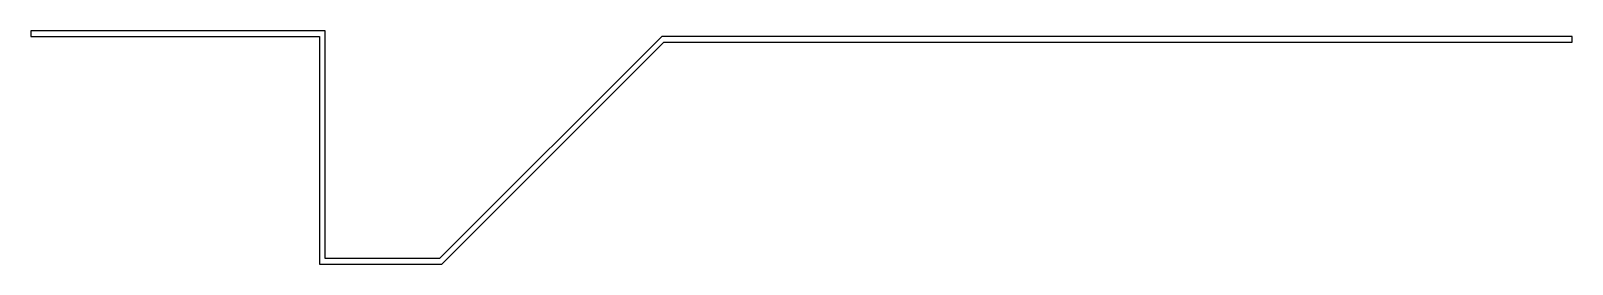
# Model space of a CAD drawing. Extents: x 13627 to 14182, y 1159 to 1243.
import ezdxf

# ---------------------------------------------------------------- set-up
doc = ezdxf.new("R2010")
doc.units = 0
doc.layers.get('0').update_dxf_attribs({"linetype": 'CONTINUOUS'})

msp = doc.modelspace()

# ---------------------------------------------------------------- linework, layer by layer
at = {"linetype": 'CONTINUOUS'}
for p, q in [((13732.83, 1243.3), (13626.86, 1243.3)), ((13626.86, 1243.3), (13626.86, 1241.3)), ((13732.83, 1161.26), (13732.83, 1243.3)), ((13626.86, 1241.3), (13730.83, 1241.3)), ((13730.83, 1241.3), (13730.83, 1159.26)), ((13854.01, 1241.26), (13774.01, 1161.26)), ((13774.83, 1159.26), (13854.83, 1239.26)), ((14181.83, 1241.26), (13854.01, 1241.26)), ((13854.83, 1239.26), (14181.83, 1239.26)), ((14181.83, 1239.26), (14181.83, 1241.26)), ((13774.01, 1161.26), (13732.83, 1161.26)), ((13730.83, 1159.26), (13774.83, 1159.26))]:
    msp.add_line(p, q, dxfattribs=at)

doc.saveas('drawing.dxf')
